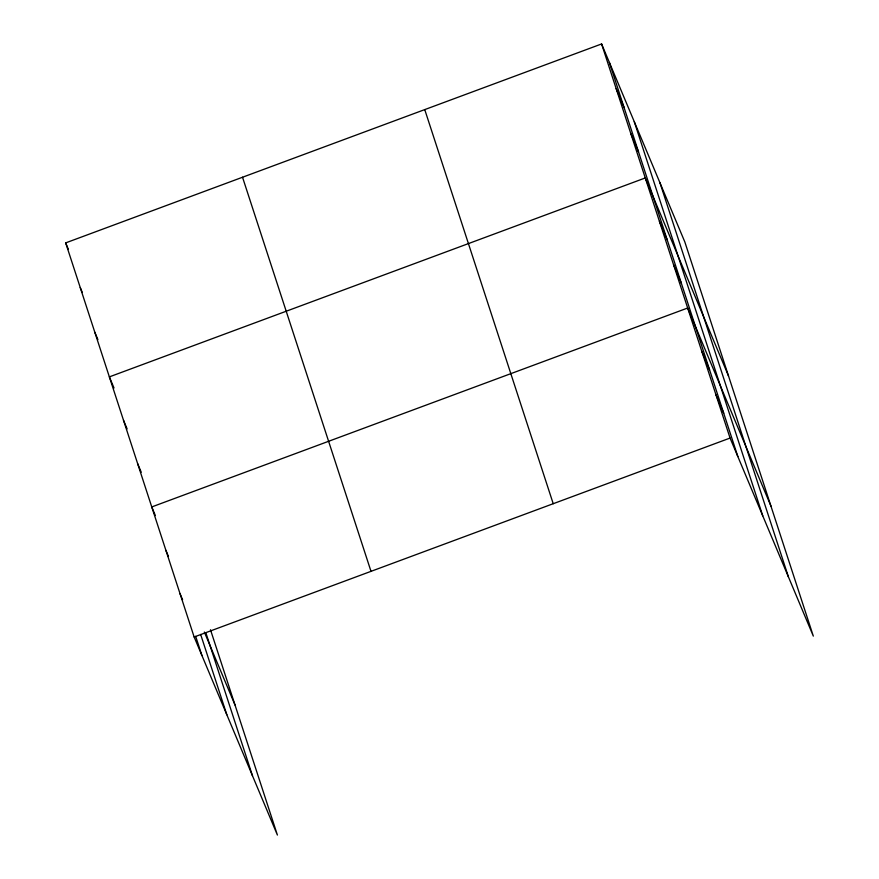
<?xml version="1.0" encoding="UTF-8"?>
<svg xmlns="http://www.w3.org/2000/svg" width="879" height="879" viewBox="0 0 879 879"><rect width="100%" height="100%" fill="white"/><g stroke="black" fill="none" stroke-linecap="round" stroke-linejoin="round"><path stroke-width="1.32" d="M210.488 629.76L277.401 835.05L194.149 637L65.683 242.89L601.599 43.95L684.851 242L813.317 636.11L730.064 438.061L601.599 43.95M194.149 637L730.064 438.061M616.157 88.614L623.925 107.106M630.715 133.278L638.495 151.77M728.526 375.992L645.274 177.954L109.359 376.882L114.017 387.98M659.415 221.299L667.183 239.791M673.545 264.656L681.313 283.148M770.927 506.051L687.675 308.013L151.759 506.941L155.385 515.577M701.805 351.358L709.573 369.85M715.935 394.715L723.714 413.207M65.683 242.89L68.265 249.054M80.242 287.554L82.307 292.487M94.8 332.218L97.91 339.613M123.489 420.239L127.114 428.864M137.618 463.596L141.255 472.221M204.335 632.034L235.012 704.991M165.889 550.298L168.482 556.462M180.019 593.655L182.612 599.808M659.942 182.744L788.408 576.855M634.275 121.698L762.752 515.808M609.367 62.442L737.844 456.553M424.744 109.6L553.221 503.711M242.527 177.239L371.004 571.35M205.939 632.99L252.493 775.794M200.643 634.418L226.826 714.748M195.687 636.363L201.917 655.492"/></g></svg>
